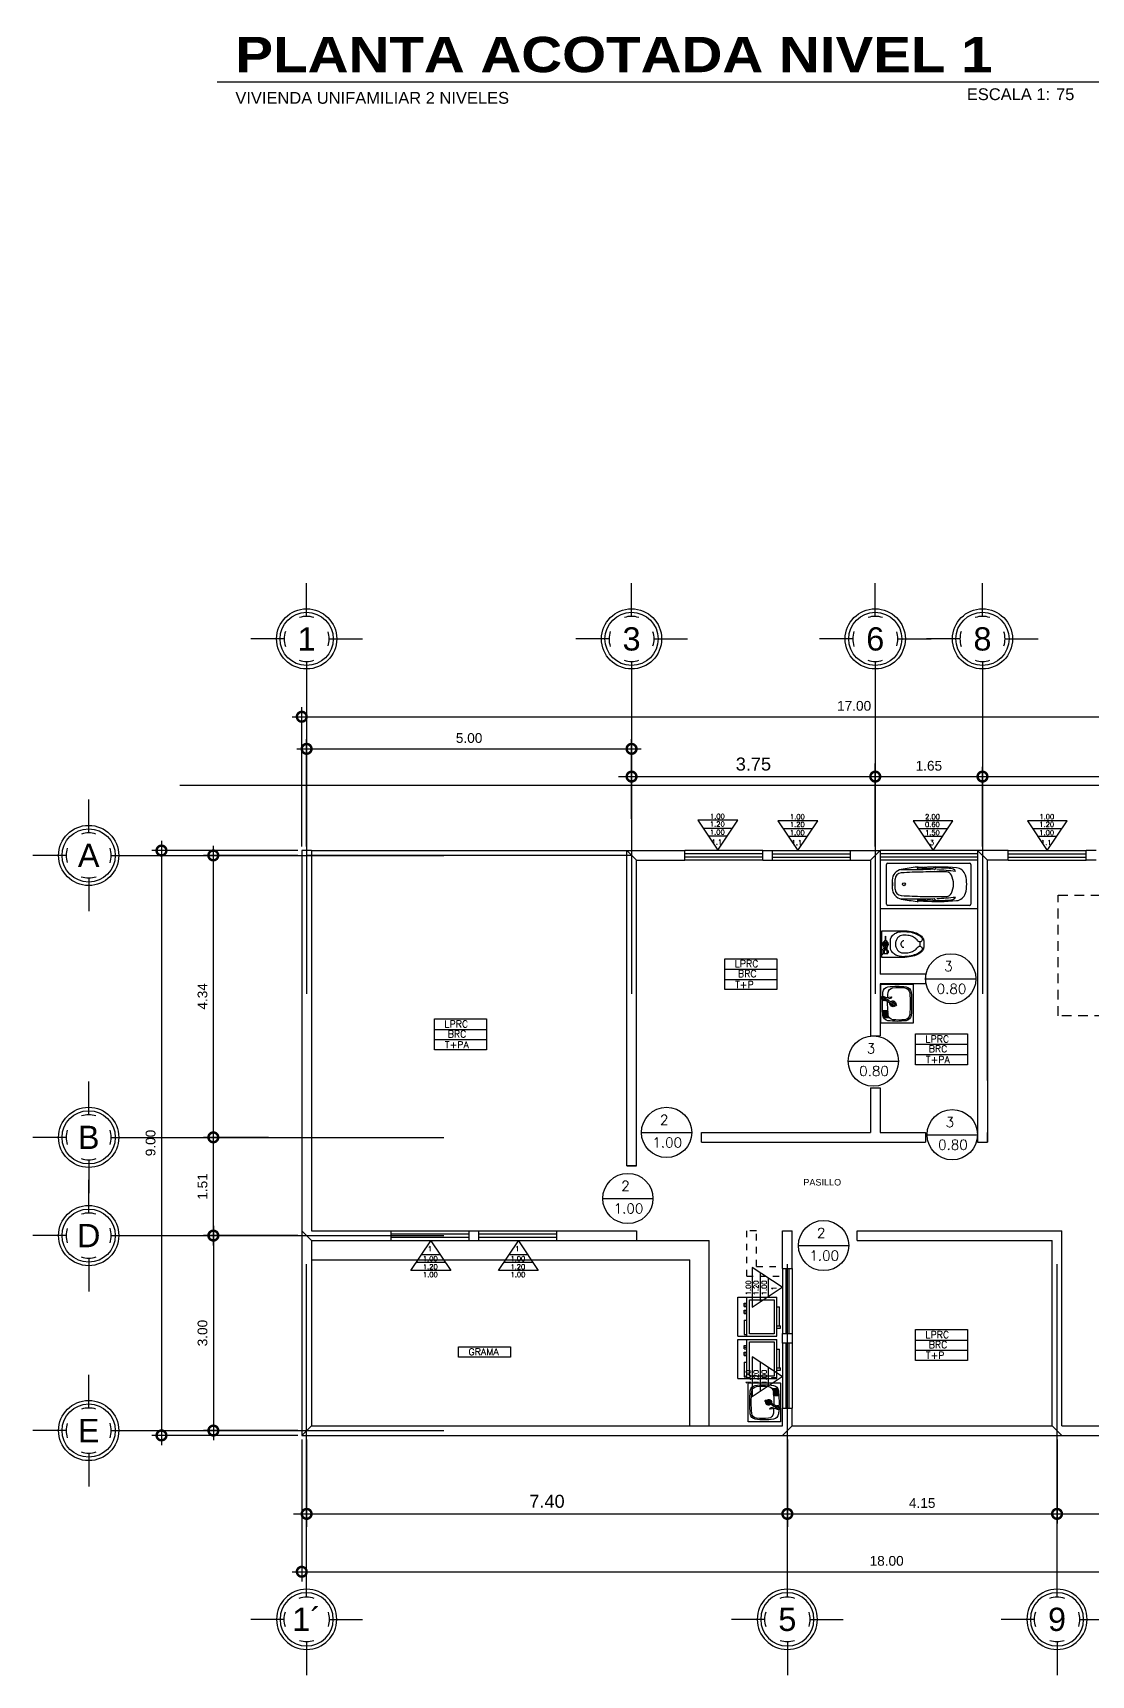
# Model space of a CAD drawing. Header units: inches. Extents: x -370 to 18, y -197 to 199.
# Drawn here: x -319.67 to -303.38, y 50.57 to 75.84 of the extents above; entities that cross this region are included whole.
import ezdxf
from ezdxf.enums import TextEntityAlignment as Align

# ---------------------------------------------------------------- set-up
doc = ezdxf.new("R2010")
doc.units = ezdxf.units.IN
doc.header["$MEASUREMENT"] = 0
doc.header["$PDMODE"] = 34
doc.header["$PDSIZE"] = 0.2
doc.linetypes.add('CENTER2', pattern=[28.575, 19.05, -3.175, 3.175, -3.175])
doc.linetypes.add('DASHED', pattern=[0.75, 0.5, -0.25])
for name, color, linetype in [('ACABAD_LOCALS', 1, 'Continuous'), ('artefactos', 1, 'Continuous'), ('aux2', 194, 'Continuous'), ('MUEBLES', 7, 'Continuous'), ('sanitarios', 9, 'Continuous'), ('TEXTS', 1, 'Continuous')]:
    doc.layers.add(name, color=color, linetype=linetype)
doc.styles.add('1', font='arial.ttf')
doc.styles.add('2', font='')
doc.styles.add('NT_75', font='romans.shx', dxfattribs={"height": 0.152})
doc.styles.get("Standard").update_dxf_attribs({"font": 'arial.ttf'})
doc.styles.get('2').set_extended_font_data('Arial Black')
doc.dimstyles.new('E100', dxfattribs={"dimtxt": 0.15, "dimasz": 0.15, "dimexe": 0.15, "dimexo": 0.0625, "dimgap": 0.09, "dimtad": 1, "dimzin": 0, "dimdsep": 46, "dimtxsty": 'Standard', "dimblk": 'DOTSMALL', "dimcen": 0.09, "dimdle": 0.15, "dimclrd": 1, "dimclre": 1, "dimclrt": 2, "dimazin": 0, "dimtfac": 1, "dimtofl": 0, "dimtmove": 1, "dimatfit": 1, "dimldrblk": 'OPEN90', "dimfxl": 1, "dimtolj": 1, "dimtzin": 0, "dimarcsym": 0})

# ---------------------------------------------------------------- blocks, each defined once
blk = doc.blocks.new('lava_pl')
at = {"layer": 'artefactos'}
for p, q in [((-0.6, 0.6), (-0.6, 0)), ((-0.6, 0.6), (0, 0.6)), ((0, 0.6), (0, 0)), ((-0.6, 0.461), (0, 0.461)), ((-0.574, 0.5), (-0.574, 0.461)), ((-0.352, 0.5), (-0.574, 0.5)), ((-0.352, 0.5), (-0.352, 0.461)), ((-0.248, 0.5), (-0.196, 0.5)), ((-0.248, 0.5), (-0.248, 0.463)), ((-0.248, 0.463), (-0.196, 0.463)), ((-0.222, 0.5), (-0.222, 0.463)), ((-0.196, 0.5), (-0.196, 0.463)), ((-0.143, 0.5), (-0.091, 0.5)), ((-0.143, 0.5), (-0.143, 0.463)), ((-0.143, 0.463), (-0.091, 0.463)), ((-0.117, 0.5), (-0.117, 0.463)), ((-0.091, 0.5), (-0.091, 0.463)), ((-0.6, 0), (0, 0)), ((-0.473, 0), (-0.473, -0.055)), ((-0.439, 0), (-0.439, -0.055)), ((-0.473, -0.055), (-0.439, -0.055)), ((-0.439, 0), (-0.439, -0.04)), ((-0.439, -0.04), (-0.149, -0.04)), ((-0.149, 0), (-0.149, -0.04))]:
    blk.add_line(p, q, dxfattribs=at)
blk.add_lwpolyline([(-0.564, 0.421), (-0.037, 0.421), (-0.037, 0.04), (-0.564, 0.04)], close=True, dxfattribs=at)
blk = doc.blocks.new('lavamanos tlimpio')
at = {"layer": 'artefactos'}
for p, q in [((10.6, -10.3), (10.6, -3.5)), ((11.9, -10.4), (11.9, -3.5)), ((13.8, -10.4), (13.8, -3.7)), ((15.1, -10.6), (15.1, -3.7)), ((17, -10.7), (17, -3.9)), ((18.3, -11.1), (18.3, -3.9)), ((20.2, -11.5), (20.2, -4.8)), ((21.5, -13), (21.5, -4.8))]:
    blk.add_line(p, q, dxfattribs=at)
blk.add_lwpolyline([(30, -49.2), (30, -0.8, 0.414214), (29.2, 0), (-29.2, 0, 0.414214), (-30, -0.8), (-30, -49.2, 0.414214), (-29.2, -50), (29.2, -50, 0.414214)], format="xyb", close=True, dxfattribs=at)
for points in [[(-6.3, -2.5, 0.16165), (-7.8, -1.6), (-9.1, -0.8, 0.405288), (-11.2, -2), (-11.2, -3.5, 0.262176), (-10.5, -6.2)], [(-9.6, -4.3, 0.344116), (-9.7, -7.7), (-9.5, -8.3, -0.110943), (-9.5, -9.1), (-10.6, -16, 0.394589), (-10.1, -16.7), (-10, -16.7)], [(-6.8, -9.1, 0.076052), (-7.1, -9.7), (-9.1, -16.3, -0.394589), (-9.8, -16.8), (-10, -16.7)], [(-5.4, -7.7, 0.68313), (-7.9, -3.3)]]:
    blk.add_lwpolyline(points, format="xyb", dxfattribs=at)
for points in [[(-10.5, -6.2), (-9.9, -7.4)], [(-10.4, -3), (1.1, -23)], [(-8.6, -2), (2.9, -22)]]:
    blk.add_lwpolyline(points, dxfattribs=at)
for centre, radius, start, end in [((73, -25), 100, 171.9569, 188.0431), ((-17.1, -12.3), 9, 95.138, 171.9569), ((50, -27.8), 75, 172.9336, 187.0664), ((-16, -19.7), 8.5, 94.7912, 172.9336), ((0, -202.5), 200, 93.2141, 95.138), ((0, -210.5), 200, 92.7843, 94.7912), ((-9.5, -2.5), 1.5, 9.298, 247.8045), ((-9.5, -2.5), 1, 30, 210), ((-7.5, -5), 2.75, 152.2794, 192.5302), ((-7.5, -5), 2.75, 351.5788, 108.8589), ((0, -210.5), 200, 91.7204, 92.1195), ((0, -202.5), 200, 84.862, 91.7916), ((0, -18.5), 4.5, 136.0639, 277.5113), ((0, -210.5), 200, 85.2728, 91.0678), ((0, -18.5), 3, 144.5233, 275.4767), ((0, -18.5), 4.5, 316.1452, 110.3438), ((0, -18.5), 3, 314.5724, 105.4276), ((2, -22.5), 1.5, 161.8103, 78.1897), ((2, -22.5), 1, 210, 30), ((10.1, -10.3), 0.5, 267.0983, 0), ((11.3, -3.5), 0.65, 0, 180), ((12.4, -10.4), 0.5, 180, 266.4399), ((13.3, -10.4), 0.5, 266.1822, 0), ((14.5, -3.7), 0.65, 0, 180), ((15.6, -10.6), 0.5, 180, 265.5232), ((16.5, -10.7), 0.5, 266.4637, 0), ((16, -19.7), 8.5, 7.0664, 86.7126), ((17.7, -3.9), 0.65, 0, 180), ((17.1, -12.3), 9, 8.0431, 84.862), ((18.8, -11.1), 0.5, 180, 251.5041), ((19.7, -11.5), 0.5, 245.3398, 0), ((20.9, -4.8), 0.65, 0, 179.9999), ((22, -13), 0.5, 180, 227.7171), ((-50, -27.8), 75, 352.9336, 7.0664), ((-73, -25), 100, 351.9569, 8.0431), ((-17.1, -37.7), 9, 188.0431, 264.862), ((-16, -36), 8.5, 187.0664, 265.2088), ((0, 152.5), 200, 264.862, 275.138), ((0, 154.8), 200, 265.2088, 274.7912), ((16, -36), 8.5, 274.7912, 352.9336), ((17.1, -37.7), 9, 275.138, 351.9569)]:
    blk.add_arc(centre, radius, start, end, dxfattribs=at)
blk = doc.blocks.new('BC-P3')
at = {"color": 1}
for p, q in [((-0.352, 0), (0.352, 0)), ((-0.375, -1.477), (-0.375, -0.023)), ((-0.26, -0.25), (-0.26, -0.65)), ((0.26, -0.25), (0.26, -0.65)), ((0.375, -0.023), (0.375, -1.477)), ((-0.299, -0.646), (-0.304, -0.562)), ((-0.295, -0.615), (-0.289, -0.545)), ((-0.289, -0.545), (-0.288, -0.546)), ((-0.26, -0.847), (-0.285, -0.558)), ((0.26, -0.847), (0.285, -0.558)), ((0.289, -0.545), (0.288, -0.546)), ((0.295, -0.615), (0.289, -0.545)), ((0.299, -0.646), (0.304, -0.562)), ((-0.295, -0.615), (-0.29, -0.621)), ((-0.295, -0.835), (-0.28, -0.82)), ((-0.295, -0.885), (-0.295, -0.835)), ((-0.295, -0.885), (-0.261, -0.851)), ((-0.289, -0.622), (-0.278, -0.816)), ((0.295, -0.885), (0.261, -0.851)), ((0.289, -0.622), (0.278, -0.816)), ((0.295, -0.835), (0.28, -0.82)), ((0.295, -0.615), (0.29, -0.621)), ((0.295, -0.885), (0.295, -0.835)), ((0.352, -1.5), (-0.352, -1.5))]:
    blk.add_line(p, q, dxfattribs=at)
blk.add_lwpolyline([(-0.026, -0.108, 0.338364), (-0.025, -0.109, 0.038384), (-0.018, -0.11, 0.0164), (-0.01, -0.111, 0.011665), (0.002, -0.111, 0.011665), (0.013, -0.111, 0.0164), (0.021, -0.11, 0.038384), (0.029, -0.109, 0.338364), (0.029, -0.108, 0.338364), (0.029, -0.107, 0.038384), (0.021, -0.106, 0.0164), (0.013, -0.105, 0.011665), (0.002, -0.105, 0.011665), (-0.01, -0.105, 0.0164), (-0.018, -0.106, 0.038384), (-0.025, -0.107, 0.338364)], format="xyb", close=True, dxfattribs=at)
blk.add_circle((0, -0.31), 0.0275, dxfattribs=at)
for centre, radius, start, end in [((-0.352, -0.023), 0.023, 90, 180), ((2.677, -0.835), 2.995, 168.9839, 174.4587), ((-0.067, -0.301), 0.2, 92.1239, 168.9839), ((7.962, -0.768), 8.179, 176.467, 179.1704), ((-0.082, -0.272), 0.12, 92.5539, 176.467), ((0, -2.1), 1.95, 90, 92.5539), ((0, -2.1), 2, 90, 92.1239), ((0, -2.1), 2, 87.8761, 90), ((0, -2.1), 1.95, 87.4461, 90), ((0.067, -0.301), 0.2, 11.0161, 87.8761), ((0.082, -0.272), 0.12, 3.533, 87.4461), ((-7.962, -0.768), 8.179, 0.8296, 3.533), ((-2.677, -0.835), 2.995, 5.5413, 11.0161), ((0.352, -0.023), 0.023, 0, 90), ((-0.205, -0.556), 0.1, 174.4587, 183.7832), ((-0.289, -0.548), 0.002, 12.2804, 69.2529), ((-0.384, -0.569), 0.1, 4.1251, 12.2804), ((0.384, -0.569), 0.1, 167.7196, 175.8749), ((0.289, -0.548), 0.002, 110.7471, 167.7196), ((0.205, -0.556), 0.1, 356.2168, 5.5413), ((3.668, -0.903), 3.974, 176.4609, 184.9418), ((-0.389, -0.652), 0.09, 356.4609, 3.7832), ((-0.291, -0.622), 0.002, 5, 45.7989), ((-0.284, -0.816), 0.006, 315, 3.2505), ((-0.266, -0.847), 0.006, 315, 5), ((4.742, -0.654), 5.002, 179.9558, 181.4637), ((8.359, -0.88), 8.578, 178.4608, 181.2396), ((-8.359, -0.88), 8.578, 358.7604, 1.5392), ((-4.742, -0.654), 5.002, 358.5363, 0.0442), ((0.266, -0.847), 0.006, 175, 225), ((0.284, -0.816), 0.006, 176.7495, 225), ((0.291, -0.622), 0.002, 134.2011, 175), ((-3.668, -0.903), 3.974, 355.0582, 3.5391), ((0.389, -0.652), 0.09, 176.2168, 183.5391), ((4.351, -0.851), 4.64, 180.3451, 183.6254), ((-0.18, -1.139), 0.1, 182.9172, 241.9463), ((4.742, -0.654), 5.002, 182.7348, 186.5873), ((-0.117, -1.064), 0.1, 181.2396, 243.8791), ((0, -0.825), 0.366, 243.8791, 270), ((0, -0.825), 0.366, 270, 296.1209), ((0.117, -1.064), 0.1, 296.1209, 358.7604), ((-4.742, -0.654), 5.002, 353.4127, 357.2652), ((0.18, -1.139), 0.1, 298.0537, 357.0828), ((-4.351, -0.851), 4.64, 356.3746, 359.6549), ((-0.112, -1.23), 0.18, 184.9418, 254.479), ((0, -0.825), 0.6, 254.479, 270), ((0, -0.825), 0.6, 270, 285.521), ((0.112, -1.23), 0.18, 285.521, 355.0582), ((-0.352, -1.477), 0.023, 180, 270), ((0.352, -1.477), 0.023, 270, 0)]:
    blk.add_arc(centre, radius, start, end, dxfattribs=at)
blk = doc.blocks.new('videt')
at = {"layer": 'artefactos', "color": 1}
blk.add_line((0.024, 0.29), (-0.044, 0.29), dxfattribs=at)
for points in [[(0.196, 0.029, 0.049648), (0.183, 0.159, 0.06346), (0.151, 0.256, 0.103485), (0.093, 0.331, 0.178458), (0.04, 0.351), (-0.06, 0.351, 0.178458), (-0.112, 0.331, 0.103485), (-0.17, 0.256, 0.06346), (-0.203, 0.159, 0.049648), (-0.216, 0.029), (-0.216, -0.293), (0.196, -0.293)], [(-0.104, 0.322, 0.103485), (-0.159, 0.251, 0.06346), (-0.191, 0.157, 0.049648), (-0.204, 0.029, 0.075858), (-0.192, -0.046, 0.086069), (-0.162, -0.106, 0.105985), (-0.113, -0.148, 0.126201), (-0.06, -0.162), (0.04, -0.162, 0.126201), (0.093, -0.148, 0.105985), (0.142, -0.106, 0.086069), (0.172, -0.046, 0.075858), (0.184, 0.029, 0.049648), (0.171, 0.157, 0.06346), (0.139, 0.251, 0.103485), (0.085, 0.322, 0.097511), (0.07, 0.328, 0.09808), (0.055, 0.328, 0.098895), (0.041, 0.322, 0.099479), (0.03, 0.311, 0.099479), (0.025, 0.297, 0.098895), (0.025, 0.282, 0.09808), (0.031, 0.268, 0.097511), (0.041, 0.257, -0.102445), (0.087, 0.211, -0.077884), (0.116, 0.146, -0.065096), (0.127, 0.061, -0.024284), (0.125, 0.029, -0.115331), (0.115, -0.013, -0.103946), (0.086, -0.051, -0.091071), (0.043, -0.075, -0.083675), (-0.01, -0.084, -0.083675), (-0.063, -0.075, -0.091071), (-0.105, -0.051, -0.103946), (-0.135, -0.013, -0.115331), (-0.145, 0.029, -0.024284), (-0.146, 0.061, -0.065096), (-0.135, 0.146, -0.077884), (-0.106, 0.211, -0.102445), (-0.061, 0.257, 0.097511), (-0.05, 0.268, 0.09808), (-0.044, 0.282, 0.098895), (-0.044, 0.297, 0.099479), (-0.05, 0.311, 0.099479), (-0.061, 0.322, 0.098895), (-0.075, 0.328, 0.09808), (-0.09, 0.328, 0.097511)]]:
    blk.add_lwpolyline(points, format="xyb", close=True, dxfattribs=at)
blk.add_lwpolyline([(0.04, 0.043, -0.111064), (0.036, 0.026, -0.102841), (0.025, 0.012, -0.093011), (0.01, 0.003, -0.087082), (-0.01, -0.001, -0.087082), (-0.029, 0.003, -0.093011), (-0.045, 0.012, -0.102841), (-0.056, 0.026, -0.111064), (-0.06, 0.043, -0.111064)], format="xyb", dxfattribs=at)
at = {"layer": 'aux2', "color": 1}
for p, q in [((-0.154, -0.215), (-0.154, -0.203)), ((-0.083, -0.215), (-0.154, -0.215)), ((-0.15, -0.206), (-0.15, -0.201)), ((-0.135, -0.209), (-0.147, -0.209)), ((-0.132, -0.206), (-0.132, -0.197)), ((-0.125, -0.206), (-0.125, -0.197)), ((-0.11, -0.209), (-0.122, -0.209)), ((-0.107, -0.206), (-0.107, -0.201)), ((-0.104, -0.215), (-0.104, -0.203)), ((-0.083, -0.212), (-0.07, -0.212)), ((-0.083, -0.262), (-0.083, -0.212)), ((-0.083, -0.237), (-0.07, -0.237)), ((-0.07, -0.262), (-0.07, -0.212)), ((-0.058, -0.215), (-0.07, -0.215)), ((-0.046, -0.212), (-0.058, -0.212)), ((-0.058, -0.262), (-0.058, -0.212)), ((0.047, -0.221), (0.031, -0.221)), ((0.047, -0.252), (0.031, -0.252)), ((0.047, -0.252), (0.047, -0.221)), ((0.05, -0.234), (0.106, -0.234)), ((0.05, -0.24), (0.106, -0.24)), ((-0.166, -0.293), (-0.166, -0.281)), ((-0.166, -0.293), (-0.091, -0.293)), ((-0.083, -0.259), (-0.154, -0.259)), ((-0.154, -0.277), (-0.154, -0.259)), ((-0.15, -0.276), (-0.15, -0.265)), ((-0.135, -0.262), (-0.147, -0.262)), ((-0.132, -0.274), (-0.132, -0.265)), ((-0.125, -0.274), (-0.125, -0.265)), ((-0.11, -0.262), (-0.122, -0.262)), ((-0.107, -0.276), (-0.107, -0.265)), ((-0.104, -0.277), (-0.104, -0.259)), ((-0.091, -0.293), (-0.091, -0.281)), ((-0.083, -0.262), (-0.07, -0.262)), ((-0.058, -0.259), (-0.07, -0.259)), ((-0.046, -0.262), (-0.058, -0.262))]:
    blk.add_line(p, q, dxfattribs=at)
blk.add_lwpolyline([(-0.035, -0.237), (-0.022, -0.259), (0.003, -0.259), (0.015, -0.237), (0.003, -0.215), (-0.022, -0.215)], close=True, dxfattribs=at)
for centre, radius in [((-0.01, -0.237), 0.0437), ((-0.01, -0.236), 0.025), ((-0.01, -0.237), 0.025), ((-0.01, -0.237), 0.00855)]:
    blk.add_circle(centre, radius, dxfattribs=at)
for centre, radius, start, end in [((-0.119, -0.237), 0.0406, 147.7952, 212.2048), ((-0.129, -0.25), 0.0531, 61.9275, 118.0725), ((-0.147, -0.206), 0.00312, 180, 270), ((-0.135, -0.206), 0.00312, 270, 0), ((-0.122, -0.206), 0.00312, 180, 270), ((-0.11, -0.206), 0.00312, 270, 0), ((-0.138, -0.237), 0.0406, 327.7958, 32.2042), ((0.05, -0.231), 0.00312, 180, 270), ((0.05, -0.243), 0.00312, 90, 180), ((0.106, -0.237), 0.00312, 270, 90), ((-0.129, -0.39), 0.116, 71.0754, 108.9246), ((-0.147, -0.265), 0.00312, 90, 180), ((-0.135, -0.265), 0.00312, 0, 90), ((-0.122, -0.265), 0.00312, 90, 180), ((-0.11, -0.265), 0.00312, 0, 90)]:
    blk.add_arc(centre, radius, start, end, dxfattribs=at)
blk = doc.blocks.new('EJE NORTE NUEVO')
at = {"color": 8}
for p, q in [((0, 3.252), (0, 3.764)), ((-0.347, 2.905), (-0.859, 2.905)), ((0.347, 2.905), (0.859, 2.905))]:
    blk.add_line(p, q, dxfattribs=at)
at = {"color": 2, "linetype": 'CENTER2'}
blk.add_line((0, 2.558), (0, -2.558), dxfattribs=at)
at = {"color": 8}
blk.add_circle((0, 2.905), 0.463, dxfattribs=at)
at = {"color": 4}
blk.add_circle((0, 2.905), 0.409, dxfattribs=at)
at = {"color": 8}
for start, end in [(71.4161, 108.5839), (160.6993, 199.2784), (341.7694, 18.2529), (251.0526, 288.9474)]:
    blk.add_arc((0, 2.905), 0.347, start, end, dxfattribs=at)
at = {"color": 4}
blk.add_attdef('A', text='', height=0.358, dxfattribs=at).set_placement((0, 2.905), align=Align.MIDDLE_CENTER)
blk = doc.blocks.new('_DotSmall')
at = {"color": 0, "linetype": 'ByBlock', "const_width": 0.5}
blk.add_lwpolyline([(-0.0625, 0, 1), (0.0625, 0, 1)], format="xyb", close=True, dxfattribs=at)
blk = doc.blocks.new('*D190')
at = {"color": 1, "lineweight": -2, "transparency": 16777216}
for p, q in [((0.075, 9.062), (0.075, 10.715)), ((5.075, 9.489), (5.075, 10.715)), ((-0.075, 10.565), (5.225, 10.565))]:
    blk.add_line(p, q, dxfattribs=at)
at = {"layer": 'DEFPOINTS', "color": 0, "transparency": 16777216}
for p in [(5.075, 10.565), (5.075, 9.427), (0.075, 9)]:
    blk.add_point(p, dxfattribs=at)
at = {"color": 1, "lineweight": -2, "transparency": 16777216, "xscale": 0.3, "yscale": 0.3, "zscale": 0.3, "rotation": 180}
blk.add_blockref('_DotSmall', (0.075, 10.565), dxfattribs=at)
at = {"color": 1, "lineweight": -2, "transparency": 16777216, "xscale": 0.3, "yscale": 0.3, "zscale": 0.3}
blk.add_blockref('_DotSmall', (5.075, 10.565), dxfattribs=at)
at = {"color": 2, "transparency": 16777216, "insert": (2.575, 10.731), "char_height": 0.15, "attachment_point": 5}
blk.add_mtext('\\A1;5.00', dxfattribs=at)
blk = doc.blocks.new('_Open90')
at = {"color": 0, "linetype": 'ByBlock', "lineweight": -2}
for p, q in [((0, 0), (-1, 0)), ((-0.5, 0.5), (0, 0)), ((0, 0), (-0.5, -0.5))]:
    blk.add_line(p, q, dxfattribs=at)
blk = doc.blocks.new('*D138')
at = {"color": 1, "lineweight": -2, "transparency": 16777216}
for p, q in [((-236.938, 114.773), (-236.938, 115.622)), ((-233.188, 114.347), (-233.188, 115.622)), ((-237.138, 115.422), (-232.988, 115.422))]:
    blk.add_line(p, q, dxfattribs=at)
at = {"layer": 'DEFPOINTS', "color": 0, "transparency": 16777216}
for p in [(-233.188, 115.422), (-236.938, 114.711), (-233.188, 114.284)]:
    blk.add_point(p, dxfattribs=at)
at = {"color": 1, "lineweight": -2, "transparency": 16777216, "xscale": 0.3, "yscale": 0.3, "zscale": 0.3, "rotation": 180}
blk.add_blockref('_DotSmall', (-236.938, 115.422), dxfattribs=at)
at = {"color": 1, "lineweight": -2, "transparency": 16777216, "xscale": 0.3, "yscale": 0.3, "zscale": 0.3}
blk.add_blockref('_DotSmall', (-233.188, 115.422), dxfattribs=at)
at = {"color": 2, "transparency": 16777216, "insert": (-235.063, 115.614), "char_height": 0.2, "attachment_point": 5}
blk.add_mtext('\\A1;3.75', dxfattribs=at)
blk = doc.blocks.new('*D470')
at = {"color": 1, "lineweight": -2, "transparency": 16777216}
for p, q in [((8.675, 10.138), (10.625, 10.138)), ((8.825, 9.062), (8.825, 10.288)), ((10.475, 9.062), (10.475, 10.288))]:
    blk.add_line(p, q, dxfattribs=at)
at = {"layer": 'DEFPOINTS', "color": 0, "transparency": 16777216}
for p in [(10.475, 10.138), (8.825, 9), (10.475, 9)]:
    blk.add_point(p, dxfattribs=at)
at = {"color": 1, "lineweight": -2, "transparency": 16777216, "xscale": 0.3, "yscale": 0.3, "zscale": 0.3, "rotation": 180}
blk.add_blockref('_DotSmall', (8.825, 10.138), dxfattribs=at)
at = {"color": 1, "lineweight": -2, "transparency": 16777216, "xscale": 0.3, "yscale": 0.3, "zscale": 0.3}
blk.add_blockref('_DotSmall', (10.475, 10.138), dxfattribs=at)
at = {"color": 2, "transparency": 16777216, "insert": (9.65, 10.304), "char_height": 0.15, "attachment_point": 5}
blk.add_mtext('\\A1;1.65', dxfattribs=at)
blk = doc.blocks.new('*D471')
at = {"color": 1, "lineweight": -2, "transparency": 16777216}
for p, q in [((10.325, 10.138), (17.075, 10.138)), ((10.475, 9.062), (10.475, 10.288)), ((16.925, 9.062), (16.925, 10.288))]:
    blk.add_line(p, q, dxfattribs=at)
at = {"layer": 'DEFPOINTS', "color": 0, "transparency": 16777216}
for p in [(16.925, 10.138), (10.475, 9), (16.925, 9)]:
    blk.add_point(p, dxfattribs=at)
at = {"color": 1, "lineweight": -2, "transparency": 16777216, "xscale": 0.3, "yscale": 0.3, "zscale": 0.3, "rotation": 180}
blk.add_blockref('_DotSmall', (10.475, 10.138), dxfattribs=at)
at = {"color": 1, "lineweight": -2, "transparency": 16777216, "xscale": 0.3, "yscale": 0.3, "zscale": 0.3}
blk.add_blockref('_DotSmall', (16.925, 10.138), dxfattribs=at)
at = {"color": 2, "transparency": 16777216, "insert": (13.7, 10.304), "char_height": 0.15, "attachment_point": 5}
blk.add_mtext('\\A1;6.45', dxfattribs=at)
blk = doc.blocks.new('*D472')
at = {"color": 1, "lineweight": -2, "transparency": 16777216}
for p, q in [((0, 9.062), (0, 11.209)), ((17, 9.062), (17, 11.209)), ((-0.15, 11.059), (17.15, 11.059))]:
    blk.add_line(p, q, dxfattribs=at)
at = {"layer": 'DEFPOINTS', "color": 0, "transparency": 16777216}
for p in [(17, 11.059), (0, 9), (17, 9)]:
    blk.add_point(p, dxfattribs=at)
at = {"color": 1, "lineweight": -2, "transparency": 16777216, "xscale": 0.3, "yscale": 0.3, "zscale": 0.3, "rotation": 180}
blk.add_blockref('_DotSmall', (0, 11.059), dxfattribs=at)
at = {"color": 1, "lineweight": -2, "transparency": 16777216, "xscale": 0.3, "yscale": 0.3, "zscale": 0.3}
blk.add_blockref('_DotSmall', (17, 11.059), dxfattribs=at)
at = {"color": 2, "transparency": 16777216, "insert": (8.5, 11.226), "char_height": 0.15, "attachment_point": 5}
blk.add_mtext('\\A1;17.00', dxfattribs=at)
blk = doc.blocks.new('*D493')
at = {"color": 1, "lineweight": -2, "transparency": 16777216}
for p, q in [((-0.062, 8.925), (-1.511, 8.925)), ((-1.361, 9.075), (-1.361, 4.437)), ((-0.512, 4.587), (-1.511, 4.587))]:
    blk.add_line(p, q, dxfattribs=at)
at = {"layer": 'DEFPOINTS', "color": 0, "transparency": 16777216}
for p in [(0, 8.925), (-1.361, 4.587), (-0.449, 4.587)]:
    blk.add_point(p, dxfattribs=at)
at = {"color": 1, "lineweight": -2, "transparency": 16777216, "xscale": 0.3, "yscale": 0.3, "zscale": 0.3}
for p, rotation in [((-1.361, 8.925), 90), ((-1.361, 4.587), 270)]:
    blk.add_blockref('_DotSmall', p, dxfattribs=dict(at, rotation=rotation))
at = {"color": 2, "transparency": 16777216, "insert": (-1.527, 6.756), "char_height": 0.15, "attachment_point": 5, "rotation": 90}
blk.add_mtext('\\A1;4.34', dxfattribs=at)
blk = doc.blocks.new('*D490')
at = {"color": 1, "lineweight": -2, "transparency": 16777216}
for p, q in [((-0.512, 4.587), (-1.511, 4.587)), ((-1.361, 4.737), (-1.361, 2.925)), ((-0.062, 3.075), (-1.511, 3.075))]:
    blk.add_line(p, q, dxfattribs=at)
at = {"layer": 'DEFPOINTS', "color": 0, "transparency": 16777216}
for p in [(-0.449, 4.587), (-1.361, 3.075), (0, 3.075)]:
    blk.add_point(p, dxfattribs=at)
at = {"color": 1, "lineweight": -2, "transparency": 16777216, "xscale": 0.3, "yscale": 0.3, "zscale": 0.3}
for p, rotation in [((-1.361, 4.587), 90), ((-1.361, 3.075), 270)]:
    blk.add_blockref('_DotSmall', p, dxfattribs=dict(at, rotation=rotation))
at = {"color": 2, "transparency": 16777216, "insert": (-1.527, 3.831), "char_height": 0.15, "attachment_point": 5, "rotation": 90}
blk.add_mtext('\\A1;1.51', dxfattribs=at)
blk = doc.blocks.new('*D473')
at = {"color": 1, "lineweight": -2, "transparency": 16777216}
for p, q in [((-0.062, 3.075), (-1.51, 3.075)), ((-1.36, 3.225), (-1.36, -0.075)), ((-0.062, 0.075), (-1.51, 0.075))]:
    blk.add_line(p, q, dxfattribs=at)
at = {"layer": 'DEFPOINTS', "color": 0, "transparency": 16777216}
for p in [(0, 3.075), (-1.36, 0.075), (0, 0.075)]:
    blk.add_point(p, dxfattribs=at)
at = {"color": 1, "lineweight": -2, "transparency": 16777216, "xscale": 0.3, "yscale": 0.3, "zscale": 0.3}
for p, rotation in [((-1.36, 3.075), 90), ((-1.36, 0.075), 270)]:
    blk.add_blockref('_DotSmall', p, dxfattribs=dict(at, rotation=rotation))
at = {"color": 2, "transparency": 16777216, "insert": (-1.527, 1.575), "char_height": 0.15, "attachment_point": 5, "rotation": 90}
blk.add_mtext('\\A1;3.00', dxfattribs=at)
blk = doc.blocks.new('*D474')
at = {"color": 1, "lineweight": -2, "transparency": 16777216}
for p, q in [((-2.159, 9.15), (-2.159, -0.15)), ((-0.062, 9), (-2.309, 9)), ((-0.062, 0), (-2.309, 0))]:
    blk.add_line(p, q, dxfattribs=at)
at = {"layer": 'DEFPOINTS', "color": 0, "transparency": 16777216}
for p in [(0, 9), (-2.159, 0), (0, 0)]:
    blk.add_point(p, dxfattribs=at)
at = {"color": 1, "lineweight": -2, "transparency": 16777216, "xscale": 0.3, "yscale": 0.3, "zscale": 0.3}
for p, rotation in [((-2.159, 9), 90), ((-2.159, 0), 270)]:
    blk.add_blockref('_DotSmall', p, dxfattribs=dict(at, rotation=rotation))
at = {"color": 2, "transparency": 16777216, "insert": (-2.326, 4.5), "char_height": 0.15, "attachment_point": 5, "rotation": 90}
blk.add_mtext('\\A1;9.00', dxfattribs=at)
blk = doc.blocks.new('*D139')
at = {"color": 1, "lineweight": -2, "transparency": 16777216}
for p, q in [((-241.938, 105.222), (-241.938, 103.877)), ((-234.541, 105.222), (-234.541, 103.877)), ((-242.138, 104.077), (-234.341, 104.077))]:
    blk.add_line(p, q, dxfattribs=at)
at = {"layer": 'DEFPOINTS', "color": 0, "transparency": 16777216}
for p in [(-241.938, 105.284), (-234.541, 105.284), (-234.541, 104.077)]:
    blk.add_point(p, dxfattribs=at)
at = {"color": 1, "lineweight": -2, "transparency": 16777216, "xscale": 0.3, "yscale": 0.3, "zscale": 0.3, "rotation": 180}
blk.add_blockref('_DotSmall', (-241.938, 104.077), dxfattribs=at)
at = {"color": 1, "lineweight": -2, "transparency": 16777216, "xscale": 0.3, "yscale": 0.3, "zscale": 0.3}
blk.add_blockref('_DotSmall', (-234.541, 104.077), dxfattribs=at)
at = {"color": 2, "transparency": 16777216, "insert": (-238.24, 104.269), "char_height": 0.2, "attachment_point": 5}
blk.add_mtext('\\A1;7.40', dxfattribs=at)
blk = doc.blocks.new('*D491')
at = {"color": 1, "lineweight": -2, "transparency": 16777216}
for p, q in [((7.472, -0.062), (7.472, -1.357)), ((11.622, -0.062), (11.622, -1.357)), ((7.322, -1.207), (11.772, -1.207))]:
    blk.add_line(p, q, dxfattribs=at)
at = {"layer": 'DEFPOINTS', "color": 0, "transparency": 16777216}
for p in [(7.472, 0), (11.622, 0), (11.622, -1.207)]:
    blk.add_point(p, dxfattribs=at)
at = {"color": 1, "lineweight": -2, "transparency": 16777216, "xscale": 0.3, "yscale": 0.3, "zscale": 0.3, "rotation": 180}
blk.add_blockref('_DotSmall', (7.472, -1.207), dxfattribs=at)
at = {"color": 1, "lineweight": -2, "transparency": 16777216, "xscale": 0.3, "yscale": 0.3, "zscale": 0.3}
blk.add_blockref('_DotSmall', (11.622, -1.207), dxfattribs=at)
at = {"color": 2, "transparency": 16777216, "insert": (9.547, -1.041), "char_height": 0.15, "attachment_point": 5}
blk.add_mtext('\\A1;4.15', dxfattribs=at)
blk = doc.blocks.new('*D475')
at = {"color": 1, "lineweight": -2, "transparency": 16777216}
for p, q in [((18, 1.887), (18, -2.248)), ((0, -0.062), (0, -2.248)), ((-0.15, -2.098), (18.15, -2.098))]:
    blk.add_line(p, q, dxfattribs=at)
at = {"layer": 'DEFPOINTS', "color": 0, "transparency": 16777216}
for p in [(18, 1.95), (0, 0), (18, -2.098)]:
    blk.add_point(p, dxfattribs=at)
at = {"color": 1, "lineweight": -2, "transparency": 16777216, "xscale": 0.3, "yscale": 0.3, "zscale": 0.3, "rotation": 180}
blk.add_blockref('_DotSmall', (0, -2.098), dxfattribs=at)
at = {"color": 1, "lineweight": -2, "transparency": 16777216, "xscale": 0.3, "yscale": 0.3, "zscale": 0.3}
blk.add_blockref('_DotSmall', (18, -2.098), dxfattribs=at)
at = {"color": 2, "transparency": 16777216, "insert": (9, -1.931), "char_height": 0.15, "attachment_point": 5}
blk.add_mtext('\\A1;18.00', dxfattribs=at)
blk = doc.blocks.new('*D476')
at = {"color": 1, "lineweight": -2, "transparency": 16777216}
for p, q in [((11.622, -0.062), (11.622, -1.357)), ((18, -0.062), (18, -1.357)), ((11.472, -1.207), (18.15, -1.207))]:
    blk.add_line(p, q, dxfattribs=at)
at = {"layer": 'DEFPOINTS', "color": 0, "transparency": 16777216}
for p in [(11.622, 0), (18, 0), (18, -1.207)]:
    blk.add_point(p, dxfattribs=at)
at = {"color": 1, "lineweight": -2, "transparency": 16777216, "xscale": 0.3, "yscale": 0.3, "zscale": 0.3, "rotation": 180}
blk.add_blockref('_DotSmall', (11.622, -1.207), dxfattribs=at)
at = {"color": 1, "lineweight": -2, "transparency": 16777216, "xscale": 0.3, "yscale": 0.3, "zscale": 0.3}
blk.add_blockref('_DotSmall', (18, -1.207), dxfattribs=at)
at = {"color": 2, "transparency": 16777216, "insert": (14.811, -1.041), "char_height": 0.15, "attachment_point": 5}
blk.add_mtext('\\A1;6.38', dxfattribs=at)
blk = doc.blocks.new('*U44')
h = blk.add_hatch(color=1)
h.paths.add_polyline_path([(15.89, 0.255), (15.89, 0.343, -0.414214), (16.233, 0), (16.145, 0, 0.414214)])
h.paths.add_polyline_path([(16.145, 0), (16.233, 0, -0.414214), (15.89, -0.343), (15.89, -0.255, 0.414214)])
h = blk.add_hatch(color=1)
h.paths.add_polyline_path([(15.635, 0), (15.676, 0, 0.414214), (15.89, -0.214), (15.89, -0.255, -0.414214)])
h.paths.add_polyline_path([(15.89, 0.255), (15.89, 0.214, 0.414214), (15.676, 0), (15.635, 0, -0.414214)])
at = {"color": 13}
for p, q in [((15.89, -0.83), (15.89, 0.83)), ((0, 0), (16.72, 0))]:
    blk.add_line(p, q, dxfattribs=at)
at = {"color": 5}
for p, q in [((15.89, 0.611), (15.89, 0.83)), ((0, 0), (0.218, 0)), ((16.501, 0), (16.72, 0)), ((15.89, -0.611), (15.89, -0.83))]:
    blk.add_line(p, q, dxfattribs=at)
at = {"color": 13}
for radius in [0.343, 0.255, 0.214]:
    blk.add_circle((15.89, 0), radius, dxfattribs=at)
at = {"color": 2, "linetype": 'Continuous', "style": '1'}
blk.add_text('ESCALA 1:', height=0.2, dxfattribs=at).set_placement((12.714, -0.311))
at = {"color": 1, "linetype": 'Continuous', "style": '2'}
blk.add_attdef('TITULO', (0.308, 0.162), '', height=0.6, dxfattribs=at)
at = {"color": 2, "linetype": 'Continuous', "style": '1'}
blk.add_attdef('DESCRIPCION', (0.308, -0.373), '', height=0.2, dxfattribs=at)
at = {"color": 2, "style": '1'}
blk.add_attdef('ESCALA', (14.227, -0.311), '', height=0.2, dxfattribs=at)
blk = doc.blocks.new('A$C4C712806')
at = {"color": 8}
for p, q in [((17.88, 10), (-1.877, 10)), ((0.15, 9), (0, 9)), ((0, 9), (0, 0)), ((5.075, 8.925), (0.075, 8.925)), ((0.15, 9), (0.15, 3.15)), ((0.15, 9), (5.15, 9)), ((5, 9), (5.895, 9)), ((5, 4.15), (5, 9)), ((5, 9), (5.15, 8.85)), ((5.15, 8.85), (5.895, 8.85)), ((5.15, 4.15), (5.15, 8.85)), ((5.895, 8.85), (5.895, 9)), ((7.095, 9), (7.245, 9)), ((7.095, 8.85), (7.095, 9)), ((7.095, 8.85), (7.245, 8.85)), ((7.245, 8.85), (7.245, 9)), ((8.445, 9), (8.9, 9)), ((8.445, 8.85), (8.445, 9)), ((8.445, 8.85), (8.75, 8.85)), ((8.75, 8.85), (8.9, 9)), ((8.75, 8.85), (8.75, 6.15)), ((8.9, 9), (8.9, 7.1)), ((10.872, 9), (10.4, 9)), ((10.4, 9), (10.4, 4.512)), ((10.55, 8.85), (10.4, 9)), ((10.872, 8.85), (10.55, 8.85)), ((10.55, 5.462), (10.55, 8.85)), ((10.872, 8.85), (10.872, 9)), ((12.222, 9), (12.072, 9)), ((12.072, 8.85), (12.072, 9)), ((12.222, 8.85), (12.072, 8.85)), ((10.55, 8.7), (10.55, 4.512)), ((8.9, 8.109), (10.4, 8.109)), ((9.6, 7.1), (8.9, 7.1)), ((9.6, 7.1), (9.6, 6.95)), ((8.9, 6.95), (8.9, 6.15)), ((9.6, 6.95), (8.9, 6.95)), ((8.75, 6.15), (8.9, 6.15)), ((8.75, 5.35), (8.75, 4.662)), ((8.75, 5.35), (8.9, 5.35)), ((8.9, 5.35), (8.9, 4.662)), ((6.15, 4.512), (6.15, 4.662)), ((6.15, 4.662), (8.75, 4.662)), ((8.9, 4.662), (9.6, 4.662)), ((9.6, 4.662), (9.6, 4.512)), ((10.55, 4.512), (10.55, 4.662)), ((10.55, 4.662), (10.55, 4.512)), ((6.15, 4.512), (9.6, 4.512)), ((10.4, 4.512), (10.55, 4.512)), ((5, 4.15), (5.15, 4.15)), ((5.15, 4.15), (5, 4.15)), ((0.15, 3), (0, 3.15)), ((0.15, 3.15), (1.375, 3.15)), ((1.375, 3), (1.375, 3.15)), ((2.575, 3.15), (2.725, 3.15)), ((2.575, 3), (2.575, 3.15)), ((2.725, 3), (2.725, 3.15)), ((3.925, 3.15), (5.15, 3.15)), ((3.925, 3), (3.925, 3.15)), ((5.15, 3.15), (5.15, 3)), ((7.397, 2.569), (7.397, 3.15)), ((7.397, 3.15), (7.547, 3.15)), ((7.547, 2.569), (7.547, 3.15)), ((8.547, 3), (8.547, 3.15)), ((8.547, 3.15), (11.697, 3.15)), ((11.697, 0.15), (11.697, 3.15)), ((0.15, 3), (0.15, 0.15)), ((0.15, 3), (1.375, 3)), ((2.575, 3), (2.725, 3)), ((3.925, 3), (5.15, 3)), ((5.15, 3), (6.27, 3)), ((6.27, 0.15), (6.27, 3)), ((8.547, 3), (11.547, 3)), ((11.547, 0.15), (11.547, 3)), ((0.15, 2.7), (5.97, 2.7)), ((5.97, 0.15), (5.97, 2.7)), ((7.397, 2.569), (7.547, 2.569)), ((7.397, 0.15), (7.397, 0.419)), ((7.397, 0.419), (7.547, 0.419)), ((7.547, 0.15), (7.547, 0.419)), ((0.15, 0.15), (0, 0)), ((0, 0), (19, 0)), ((0.15, 0.15), (7.397, 0.15)), ((7.547, 0.15), (7.397, 0)), ((7.547, 0.15), (11.547, 0.15)), ((11.547, 0.15), (11.697, 0)), ((11.697, 0.15), (16.811, 0.15))]:
    blk.add_line(p, q, dxfattribs=at)
at = {"color": 1}
for p, q in [((7.095, 9), (5.895, 9)), ((7.095, 8.85), (5.895, 8.85)), ((7.245, 9), (8.445, 9)), ((7.245, 8.85), (8.445, 8.85)), ((10.4, 9), (8.9, 9)), ((10.4, 8.85), (8.9, 8.85)), ((10.872, 9), (12.072, 9)), ((10.872, 8.85), (12.072, 8.85)), ((1.375, 3.15), (2.575, 3.15)), ((2.725, 3.15), (3.925, 3.15)), ((1.375, 3), (2.575, 3)), ((2.725, 3), (3.925, 3)), ((7.397, 2.569), (7.397, 1.569)), ((7.547, 2.569), (7.547, 1.569)), ((7.397, 1.419), (7.397, 0.419)), ((7.547, 1.419), (7.547, 0.419))]:
    blk.add_line(p, q, dxfattribs=at)
at = {"color": 2}
for p, q in [((7.095, 8.95), (5.895, 8.95)), ((7.095, 8.9), (5.895, 8.9)), ((7.245, 8.95), (8.445, 8.95)), ((7.245, 8.9), (8.445, 8.9)), ((10.4, 8.95), (8.9, 8.95)), ((10.4, 8.9), (8.9, 8.9)), ((10.872, 8.95), (12.072, 8.95)), ((10.872, 8.9), (12.072, 8.9)), ((1.375, 3.1), (2.575, 3.1)), ((1.375, 3.05), (2.575, 3.05)), ((2.725, 3.1), (3.925, 3.1)), ((2.725, 3.05), (3.925, 3.05)), ((7.447, 2.569), (7.447, 1.569)), ((7.497, 2.569), (7.497, 1.569)), ((7.447, 1.419), (7.447, 0.419)), ((7.497, 1.419), (7.497, 0.419))]:
    blk.add_line(p, q, dxfattribs=at)
at = {"color": 8, "linetype": 'DASHED', "ltscale": 0.2}
for p, q in [((6.847, 2.45), (6.847, 3.15)), ((6.997, 3.15), (6.847, 3.15)), ((6.997, 2.6), (6.997, 3.15)), ((6.997, 2.6), (7.397, 2.6)), ((6.847, 2.45), (7.397, 2.45))]:
    blk.add_line(p, q, dxfattribs=at)
at = {"color": 8}
blk.add_lwpolyline([(7.397, 1.569), (7.547, 1.569), (7.547, 1.419), (7.397, 1.419)], close=True, dxfattribs=at)
at = {"layer": 'MUEBLES', "color": 8, "linetype": 'DASHED', "ltscale": 0.3}
blk.add_lwpolyline([(11.64, 8.313), (12.347, 8.313), (12.347, 6.457), (11.64, 6.457)], close=True, dxfattribs=at)
for p, values in [((0.075, 9.352), {'A': '1'}), ((5.075, 9.352), {'A': '3'}), ((8.825, 9.352), {'A': '6'}), ((10.475, 9.352), {'A': '8'})]:
    blk.add_blockref('EJE NORTE NUEVO', p).add_auto_attribs(values)
at = {"color": 8}
ref = blk.add_blockref('EJE NORTE NUEVO', (-0.374, 8.925), dxfattribs=dict(at, rotation=90))
ref.add_attrib('A', 'A', dxfattribs={"color": 4, "height": 0.358}).set_placement((-3.279, 8.925), align=Align.MIDDLE_CENTER)
ref = blk.add_blockref('EJE NORTE NUEVO', (-0.374, 4.587), dxfattribs=dict(at, rotation=90))
ref.add_attrib('A', 'B', dxfattribs={"color": 4, "height": 0.358}).set_placement((-3.279, 4.587), align=Align.MIDDLE_CENTER)
ref = blk.add_blockref('EJE NORTE NUEVO', (-0.374, 3.075), dxfattribs=dict(at, rotation=90))
ref.add_attrib('A', 'D', dxfattribs={"color": 4, "height": 0.358}).set_placement((-3.279, 3.075), align=Align.MIDDLE_CENTER)
ref = blk.add_blockref('EJE NORTE NUEVO', (0.075, 0.075), dxfattribs=dict(at, xscale=-1, rotation=180))
ref.add_attrib('A', '1´', dxfattribs={"color": 4, "height": 0.3581}).set_placement((0.075, -2.83), align=Align.MIDDLE_CENTER)
ref = blk.add_blockref('EJE NORTE NUEVO', (7.472, 0.075), dxfattribs=dict(at, xscale=-1, rotation=180))
ref.add_attrib('A', '5', dxfattribs={"color": 4, "height": 0.358}).set_placement((7.472, -2.83), align=Align.MIDDLE_CENTER)
ref = blk.add_blockref('EJE NORTE NUEVO', (11.622, 0.075), dxfattribs=dict(at, xscale=-1, rotation=180))
ref.add_attrib('A', '9', dxfattribs={"color": 4, "height": 0.358}).set_placement((11.622, -2.83), align=Align.MIDDLE_CENTER)
ref = blk.add_blockref('EJE NORTE NUEVO', (-0.374, 0.075), dxfattribs=dict(at, rotation=90))
ref.add_attrib('A', 'E', dxfattribs={"color": 4, "height": 0.358}).set_placement((-3.279, 0.075), align=Align.MIDDLE_CENTER)
at = {"layer": 'artefactos', "color": 8, "xscale": 0.8666666666666671, "yscale": 0.8666666666666671, "zscale": 0.8666666666666671, "rotation": 90.00000000000001}
blk.add_blockref('BC-P3', (8.997, 8.482), dxfattribs=at)
at = {"layer": 'artefactos', "color": 8, "rotation": 90}
for p in [(7.31, 2.126), (7.31, 1.477)]:
    blk.add_blockref('lava_pl', p, dxfattribs=at)
at = {"layer": 'MUEBLES', "color": 8, "xscale": -1, "rotation": 270}
blk.add_blockref('videt', (9.22, 7.571), dxfattribs=at)
at = {"layer": 'sanitarios', "color": 8, "xscale": -0.01000000000203727, "yscale": 0.01000000000021828, "zscale": 0.01}
for p, rotation in [((8.91, 6.642), 90), ((7.369, 0.509), 270)]:
    blk.add_blockref('lavamanos tlimpio', p, dxfattribs=dict(at, rotation=rotation))
at = {"color": 8, "insert": (7.718, 3.946), "char_height": 0.1, "attachment_point": 1}
blk.add_mtext('PASILLO', dxfattribs=at)
at = {"color": 8}
for base, p1, p2, picture, middle in [((17, 11.059), (0, 9), (17, 9), '*D472', (8.5, 11.226)), ((5.075, 10.565), (0.075, 9), (5.075, 9.427), '*D190', (2.575, 10.731)), ((10.475, 10.138), (8.825, 9), (10.475, 9), '*D470', (9.65, 10.304)), ((16.925, 10.138), (10.475, 9), (16.925, 9), '*D471', (13.7, 10.304)), ((18, -2.098), (0, 0), (18, 1.95), '*D475', (9, -1.931)), ((11.622, -1.207), (7.472, 0), (11.622, 0), '*D491', (9.547, -1.041)), ((18, -1.207), (11.622, 0), (18, 0), '*D476', (14.811, -1.041))]:
    dim = blk.add_linear_dim(base=base, p1=p1, p2=p2, dimstyle='E100', dxfattribs=at)
    dim.commit()
    dim.dimension.update_dxf_attribs({"geometry": picture, "text_midpoint": middle})
for base, p1, p2, picture, middle in [((8.825, 10.138), (5.075, 9.427), (8.825, 9), '*D138', (6.95, 10.33)), ((7.472, -1.207), (0.075, 0), (7.472, 0), '*D139', (3.774, -1.015))]:
    dim = blk.add_linear_dim(base=base, p1=p1, p2=p2, dimstyle='E100', dxfattribs=at)
    dim.commit()
    dim.dimension.update_dxf_attribs({"geometry": picture, "text_midpoint": middle, "insert": (242.013, -105.284)})
for base, p1, p2, picture, middle in [((-2.159, 0), (0, 9), (0, 0), '*D474', (-2.326, 4.5)), ((-1.361, 4.587), (0, 8.925), (-0.449, 4.587), '*D493', (-1.527, 6.756)), ((-1.361, 3.075), (-0.449, 4.587), (0, 3.075), '*D490', (-1.527, 3.831)), ((-1.36, 0.075), (0, 3.075), (0, 0.075), '*D473', (-1.527, 1.575))]:
    dim = blk.add_linear_dim(base=base, p1=p1, p2=p2, angle=90, dimstyle='E100', dxfattribs=at)
    dim.commit()
    dim.dimension.update_dxf_attribs({"geometry": picture, "text_midpoint": middle})

msp = doc.modelspace()

# ---------------------------------------------------------------- linework, layer by layer
at = {"color": 1}
msp.add_lwpolyline([(-313.11866, 55.62501), (-312.31684, 55.62501), (-312.31684, 55.46353), (-313.11866, 55.46353)], close=True, dxfattribs=at)
at = {"layer": 'ACABAD_LOCALS', "color": 1}
for p, q in [((-308.90336, 63.60164), (-309.35132, 63.60164)), ((-308.98347, 63.48181), (-309.27121, 63.48181)), ((-307.67317, 63.59449), (-308.12114, 63.59449)), ((-307.75328, 63.47467), (-308.04103, 63.47467)), ((-305.59323, 63.59449), (-306.04119, 63.59449)), ((-305.67333, 63.47467), (-305.96108, 63.47467)), ((-303.83473, 63.59503), (-304.28269, 63.59503)), ((-303.91484, 63.4752), (-304.20259, 63.4752)), ((-309.02122, 61.43486), (-308.2194, 61.43486)), ((-309.02122, 61.27813), (-308.2194, 61.27813)), ((-305.93027, 61.28637), (-305.15648, 61.28637)), ((-313.48797, 60.50775), (-312.68615, 60.50775)), ((-313.48797, 60.35102), (-312.68615, 60.35102)), ((-306.0864, 60.27841), (-305.28458, 60.27841)), ((-307.12209, 60.02112), (-306.34831, 60.02112)), ((-306.0864, 60.12168), (-305.28458, 60.12168)), ((-310.30432, 58.92192), (-309.53053, 58.92192)), ((-305.90824, 58.88731), (-305.13445, 58.88731)), ((-310.90001, 57.90603), (-310.12622, 57.90603)), ((-307.88842, 57.18233), (-307.11463, 57.18233)), ((-313.3203, 56.92084), (-313.76826, 56.92084)), ((-313.40041, 57.04067), (-313.68816, 57.04067)), ((-311.97319, 56.92084), (-312.42115, 56.92084)), ((-312.05329, 57.04067), (-312.34104, 57.04067)), ((-308.47476, 56.76349), (-308.47476, 56.31553)), ((-308.35493, 56.68338), (-308.35493, 56.39564)), ((-306.0864, 55.72764), (-305.28458, 55.72764)), ((-308.47476, 55.38885), (-308.47476, 54.94089)), ((-306.0864, 55.57091), (-305.28458, 55.57091)), ((-308.35493, 55.30874), (-308.35493, 55.021))]:
    msp.add_line(p, q, dxfattribs=at)
for points in [[(-309.12734, 63.2666), (-308.82083, 63.72509), (-309.43386, 63.72509), (-309.12734, 63.2666)], [(-307.89716, 63.25946), (-307.59064, 63.71795), (-308.20367, 63.71795), (-307.89716, 63.25946)], [(-305.81721, 63.25946), (-305.51069, 63.71795), (-306.12372, 63.71795), (-305.81721, 63.25946)], [(-304.05871, 63.25999), (-303.7522, 63.71848), (-304.36523, 63.71848), (-304.05871, 63.25999)], [(-309.02122, 61.1214), (-309.02122, 61.59634), (-308.2194, 61.59634), (-308.2194, 61.1214)], [(-313.48797, 60.19429), (-313.48797, 60.66923), (-312.68615, 60.66923), (-312.68615, 60.19429)], [(-306.0864, 59.96495), (-306.0864, 60.43988), (-305.28458, 60.43988), (-305.28458, 59.96495)], [(-313.54428, 57.25588), (-313.23777, 56.79738), (-313.8508, 56.79738), (-313.54428, 57.25588)], [(-312.19717, 57.25588), (-311.89065, 56.79738), (-312.50368, 56.79738), (-312.19717, 57.25588)], [(-308.13972, 56.53951), (-308.59821, 56.84603), (-308.59821, 56.233), (-308.13972, 56.53951)], [(-306.0864, 55.41418), (-306.0864, 55.88911), (-305.28458, 55.88911), (-305.28458, 55.41418)], [(-308.13972, 55.16487), (-308.59821, 55.47139), (-308.59821, 54.85836), (-308.13972, 55.16487)]]:
    msp.add_lwpolyline(points, close=True, dxfattribs=at)
for centre in [(-305.54337, 61.28637), (-306.7352, 60.02112), (-309.91742, 58.92192), (-305.52134, 58.88731), (-310.51311, 57.90603), (-307.50152, 57.18233)]:
    msp.add_circle(centre, 0.38689, dxfattribs=at)

# ---------------------------------------------------------------- block references
at = {"xscale": 0.9073029058261515, "yscale": 0.9073029058261515, "zscale": 0.9073029058261515}
msp.add_blockref('*U44', (-316.83218, 75.09026), dxfattribs=at).add_auto_attribs({'TITULO': 'PLANTA ACOTADA NIVEL 1', 'DESCRIPCION': 'VIVIENDA UNIFAMILIAR 2 NIVELES', 'ESCALA': '75'})
msp.add_blockref('A$C4C712806', (-315.5309, 54.25999))

# ---------------------------------------------------------------- texts
at = {"layer": 'TEXTS', "color": 2, "style": 'NT_75'}
for s, p in [('LPRC', (-308.86843, 61.46462)), ('BRC', (-308.81868, 61.31233)), ('T+P', (-308.86319, 61.14484)), ('LPRC', (-313.33519, 60.53751)), ('BRC', (-313.28543, 60.38522)), ('LPRC', (-305.93361, 60.30817)), ('T+PA', (-313.32994, 60.21773)), ('BRC', (-305.88386, 60.15588)), ('T+PA', (-305.92837, 59.98839)), ('LPRC', (-305.93361, 55.7574)), ('GRAMA', (-312.96588, 55.49329)), ('BRC', (-305.88386, 55.60511)), ('T+P', (-305.92837, 55.43762))]:
    msp.add_text(s, height=0.1064, dxfattribs=at).set_placement(p)
at = {"layer": 'TEXTS', "color": 4, "style": 'NT_75'}
for tag, text, height, p in [('1.20', 'X', 0.076, (-309.13625, 63.66815)), ('1.00', 'X', 0.076, (-309.13508, 63.78676)), ('1.20', 'X', 0.076, (-307.90607, 63.66101)), ('1.00', 'X', 0.076, (-307.90489, 63.77961)), ('0.60', 'X', 0.076, (-305.82612, 63.66101)), ('2.00', 'X', 0.076, (-305.82495, 63.77961)), ('1.20', 'X', 0.076, (-304.06763, 63.66154)), ('1.00', 'X', 0.076, (-304.06645, 63.78015)), ('1.00', 'XX', 0.076, (-309.13625, 63.54276)), ('1.00', 'XX', 0.076, (-307.90607, 63.53562)), ('1.50', 'XX', 0.076, (-305.82612, 63.53562)), ('1.00', 'XX', 0.076, (-304.06763, 63.53615)), ('1.1', 'XX', 0.076, (-309.1436, 63.39063)), ('1.1', 'XX', 0.076, (-307.91341, 63.38349)), ('3', 'XX', 0.076, (-305.83346, 63.38349)), ('1.1', 'XX', 0.076, (-304.07497, 63.38402)), ('3', 'X', 0.152, (-305.57979, 61.47965)), ('0.80', 'XX', 0.152, (-305.53304, 61.13224)), ('3', 'X', 0.152, (-306.77162, 60.2144)), ('0.80', 'XX', 0.152, (-306.72486, 59.86699)), ('2', 'X', 0.152, (-309.95384, 59.1152)), ('3', 'X', 0.152, (-305.55776, 59.0806)), ('1.00', 'XX', 0.152, (-309.90709, 58.76779)), ('0.80', 'XX', 0.152, (-305.51101, 58.73319)), ('2', 'X', 0.152, (-310.54953, 58.09931)), ('1.00', 'XX', 0.152, (-310.50278, 57.7519)), ('2', 'X', 0.152, (-307.53794, 57.37562)), ('1', 'XX', 0.076, (-313.56054, 57.13185)), ('1', 'XX', 0.076, (-312.21342, 57.13185)), ('1.00', 'XX', 0.076, (-313.5532, 56.97972)), ('1.20', 'X', 0.076, (-313.5532, 56.85433)), ('1.00', 'XX', 0.076, (-312.20608, 56.97972)), ('1.20', 'X', 0.076, (-312.20608, 56.85433)), ('1.00', 'XX', 0.152, (-307.49119, 57.02821)), ('1.00', 'X', 0.076, (-313.55202, 56.73572)), ('1.00', 'X', 0.076, (-312.20491, 56.73572))]:
    msp.add_attdef(tag, text=text, height=height, dxfattribs=at).set_placement(p, align=Align.MIDDLE)
for tag, text, p in [('1.00', 'X', (-308.65988, 56.53177)), ('1.20', 'X', (-308.54127, 56.5306)), ('1.00', 'XX', (-308.41588, 56.5306)), ('1', 'XX', (-308.26375, 56.52326)), ('1.00', 'X', (-308.65988, 55.15713)), ('1.20', 'X', (-308.54127, 55.15596)), ('1.00', 'XX', (-308.41588, 55.15596)), ('1', 'XX', (-308.26375, 55.14862))]:
    msp.add_attdef(tag, text=text, height=0.076, rotation=90, dxfattribs=at).set_placement(p, align=Align.MIDDLE)

doc.saveas('drawing.dxf')
